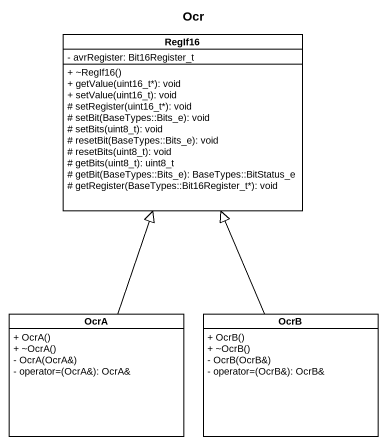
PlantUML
@startuml
title Ocr
hide circle
hide empty members
skinparam classAttributeIconSize 0
class RegIf16 {
  - avrRegister: Bit16Register_t
  + ~RegIf16()
  + getValue(uint16_t*): void
  + setValue(uint16_t): void
  # setRegister(uint16_t*): void
  # setBit(BaseTypes::Bits_e): void
  # setBits(uint8_t): void
  # resetBit(BaseTypes::Bits_e): void
  # resetBits(uint8_t): void
  # getBits(uint8_t): uint8_t
  # getBit(BaseTypes::Bits_e): BaseTypes::BitStatus_e
  # getRegister(BaseTypes::Bit16Register_t*): void
}
class OcrA {
  + OcrA()
  + ~OcrA()
  - OcrA(OcrA&)
  - operator=(OcrA&): OcrA&
}
class OcrB {
  + OcrB()
  + ~OcrB()
  - OcrB(OcrB&)
  - operator=(OcrB&): OcrB&
}
OcrA -up-|> RegIf16
OcrB -up-|> RegIf16
@enduml
